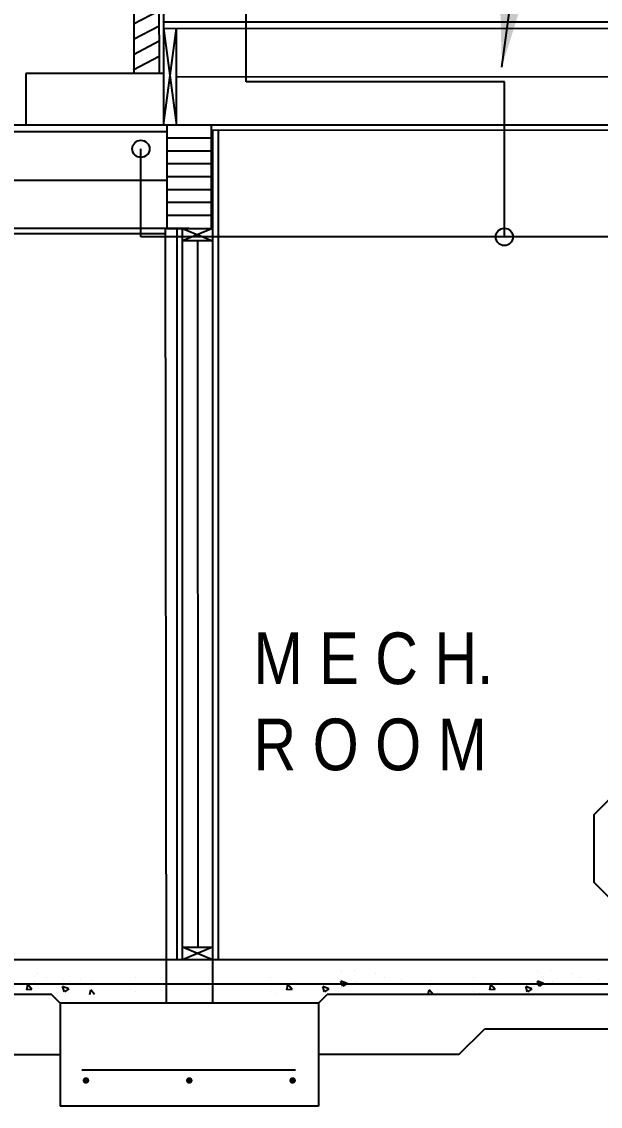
# Model space of a CAD drawing. Extents: x -16 to 10076, y -1 to 10000.
# Drawn here: x 4163.6 to 4230.8, y 590.3 to 716.3 of the extents above; entities that cross this region are included whole.
import ezdxf

# ---------------------------------------------------------------- set-up
doc = ezdxf.new("R2010")
doc.units = 0
doc.header["$MEASUREMENT"] = 0
for name, color, linetype in [('INSULATION', 30, 'Continuous'), ('SECTION', 3, 'Continuous'), ('SECTION-PIPE', 7, 'Continuous'), ('TEXT', 1, 'Continuous')]:
    doc.layers.add(name, color=color, linetype=linetype)
doc.styles.add('ARCHENT', font='technical.ttf', dxfattribs={"height": 6})
doc.styles.get("Standard").update_dxf_attribs({"font": 'hcad.shx', "height": 8})
doc.linetypes.add('BATTING', pattern='A,0.0001,-0.1,[134,ltypeshp.shx,S=0.1,R=0,X=-0.1,Y=0],-0.2,[134,ltypeshp.shx,S=0.1,R=180,X=0.1,Y=0],-0.1', length=0.4001)
doc.dimstyles.new('DEFAULT', dxfattribs={"dimtxt": 8, "dimasz": 8, "dimexe": 8, "dimexo": 8, "dimgap": 1, "dimtad": 0, "dimdec": 1, "dimrnd": 0.5, "dimzin": 7, "dimdsep": 46, "dimlunit": 4, "dimtxsty": 'Standard', "dimcen": 0, "dimclrd": 256, "dimclre": 256, "dimclrt": 256, "dimadec": 0, "dimazin": 0, "dimtfac": 1, "dimtdec": 4, "dimtofl": 0, "dimtmove": 2, "dimatfit": 3, "dimfxl": 1, "dimtolj": 1, "dimtzin": 0, "dimarcsym": 0})

msp = doc.modelspace()

# ---------------------------------------------------------------- linework, layer by layer
at = {"layer": 'INSULATION', "linetype": 'BATTING', "ltscale": 10}
for p, q in [((4181.61578, 709.90512), (4303.27504, 709.93111)), ((4065.50015, 697.90416), (4180.47444, 697.90312))]:
    msp.add_line(p, q, dxfattribs=at)
at = {"layer": 'INSULATION', "linetype": 'BATTING', "ltscale": 4}
msp.add_line((4184.06186, 690.84128), (4184.0891, 608.81422), dxfattribs=at)
at = {"layer": 'SECTION', "linetype": 'Continuous', "ltscale": 1.5}
for p, q in [((4176.64792, 833.11287), (4176.64792, 710.27916)), ((4185.80107, 690.84128), (4182.32266, 690.84128))]:
    msp.add_line(p, q, dxfattribs=at)
at = {"layer": 'SECTION', "linetype": 'Continuous', "ltscale": 0.5}
msp.add_line((4180.13444, 798.30517), (4180.11324, 704.27916), dxfattribs=at)
at = {"layer": 'SECTION', "linetype": 'Continuous', "ltscale": 0.125}
for p, q in [((4179.61669, 710.27916), (4179.59899, 776.66382)), ((4293.30726, 703.65416), (4185.63444, 703.68456)), ((4181.69766, 607.30136), (4181.69766, 692.27916)), ((4182.32266, 692.27916), (4185.80107, 690.84128)), ((4185.77577, 692.27916), (4182.32266, 690.84128)), ((4182.32266, 608.80136), (4182.32266, 692.27916)), ((4182.32264, 607.30136), (4182.32264, 608.7613)), ((4189.09461, 607.30136), (4064.0098, 607.30136)), ((4296.7598, 607.30136), (4189.09461, 607.30136)), ((4177.09461, 604.48524), (4074.70046, 604.42981)), ((4294.52934, 604.48524), (4177.09461, 604.48524))]:
    msp.add_line(p, q, dxfattribs=at)
at = {"layer": 'SECTION', "ltscale": 0.25}
for p, q in [((4179.61278, 717.56488), (4176.6192, 715.99785)), ((4179.61389, 715.79944), (4176.62032, 714.23241)), ((4180.11578, 715.53117), (4181.61578, 704.27924)), ((4180.11578, 704.27924), (4181.61578, 715.53117)), ((4180.11578, 715.53117), (4304.76002, 715.52916)), ((4181.61578, 704.27924), (4181.61578, 715.53117)), ((4179.61278, 714.03342), (4176.6192, 712.46639)), ((4179.58406, 712.25295), (4176.59049, 710.68592)), ((4180.11324, 710.27916), (4164.11324, 710.27916)), ((4164.11324, 710.27916), (4164.11324, 704.27916)), ((4064.00982, 703.53109), (4180.47444, 703.52916)), ((4185.63444, 704.27916), (4180.47444, 704.27916)), ((4180.47444, 704.27916), (4180.47444, 692.27916)), ((4181.97444, 704.27916), (4180.47444, 704.27916)), ((4185.80444, 703.68451), (4185.80443, 602.30156)), ((4186.42944, 703.68433), (4186.42943, 607.30136)), ((4180.47444, 692.27916), (4064.00015, 692.27916)), ((4183.05444, 692.27916), (4180.30444, 692.27916)), ((4180.30444, 692.27916), (4180.38959, 602.30164)), ((4180.47444, 692.27916), (4185.63444, 692.27916)), ((4183.05444, 692.27916), (4185.80444, 692.27916)), ((4180.30504, 691.65416), (4067.50982, 691.65416)), ((4168.09461, 602.30136), (4167.09463, 603.29982)), ((4198.09461, 602.30136), (4199.09463, 603.29934)), ((4170.61609, 594.55179), (4195.44502, 594.55179))]:
    msp.add_line(p, q, dxfattribs=at)
at = {"layer": 'SECTION', "linetype": 'Continuous', "ltscale": 0.25}
msp.add_line((4180.11595, 716.30521), (4304.75946, 716.28109), dxfattribs=at)
at = {"layer": 'SECTION'}
for p, q in [((4304.75985, 704.27916), (3838.14377, 704.27916)), ((4185.63347, 702.77916), (4180.50847, 702.77916)), ((4185.63347, 701.27916), (4180.50847, 701.27916)), ((4185.63347, 699.77916), (4180.50847, 699.77916)), ((4185.63347, 698.27916), (4180.50847, 698.27916)), ((4185.63347, 696.77916), (4180.50847, 696.77916)), ((4185.63347, 695.27916), (4180.50847, 695.27916)), ((4185.63347, 693.77916), (4180.50847, 693.77916))]:
    msp.add_line(p, q, dxfattribs=at)
at = {"layer": 'SECTION', "ltscale": 1.5}
for p, q in [((4185.63444, 704.27916), (4185.63444, 692.27916)), ((4185.7752, 607.30136), (4182.32264, 608.80136)), ((4182.32264, 608.80136), (4185.7752, 608.80136)), ((4185.7752, 608.80136), (4182.32264, 607.30136)), ((4168.09461, 602.30136), (4168.09461, 590.30136)), ((4198.09461, 602.30136), (4198.09461, 590.30136)), ((4214.39827, 596.30136), (4217.36219, 599.26528)), ((4151.79096, 596.30136), (4168.09461, 596.30136)), ((4214.39827, 596.30136), (4198.09461, 596.30136)), ((4198.09461, 590.30136), (4168.09461, 590.30136))]:
    msp.add_line(p, q, dxfattribs=at)
at = {"layer": 'SECTION', "linetype": 'Continuous', "ltscale": 3}
for p, q in [((4165.43387, 605.71553), (4165.43387, 605.71553)), ((4166.46334, 605.27013), (4166.46334, 605.27013)), ((4168.4888, 605.0448), (4168.4888, 605.0448)), ((4169.17206, 604.8142), (4169.17206, 604.8142)), ((4170.47082, 604.9981), (4170.47082, 604.9981)), ((4171.74937, 604.88408), (4171.74937, 604.88408)), ((4176.81867, 605.27413), (4176.81867, 605.27413)), ((4192.5388, 605.27413), (4192.5388, 605.27413)), ((4199.37268, 604.8142), (4199.37268, 604.8142)), ((4200.67143, 604.9981), (4200.67143, 604.9981)), ((4201.40922, 604.57659), (4200.70904, 604.84537)), ((4200.91191, 604.24096), (4200.70915, 604.84525)), ((4200.71257, 605.91032), (4200.71257, 605.91032)), ((4202.23076, 606.04511), (4202.23076, 606.04511)), ((4202.45087, 604.81925), (4202.45087, 604.81925)), ((4204.73416, 605.71553), (4204.73416, 605.71553)), ((4205.76363, 605.27013), (4205.76363, 605.27013)), ((4207.7891, 605.0448), (4207.7891, 605.0448)), ((4211.04967, 604.88408), (4211.04967, 604.88408)), ((4216.11896, 605.27413), (4216.11896, 605.27413)), ((4222.95284, 604.8142), (4222.95284, 604.8142)), ((4224.22494, 604.57659), (4223.52476, 604.84537)), ((4223.72763, 604.24096), (4223.52487, 604.84525)), ((4223.52829, 605.91032), (4223.52829, 605.91032)), ((4224.2516, 604.9981), (4224.2516, 604.9981)), ((4225.04649, 606.04511), (4225.04649, 606.04511)), ((4225.2666, 604.81925), (4225.2666, 604.81925)), ((4227.54989, 605.71553), (4227.54989, 605.71553)), ((4228.57935, 605.27013), (4228.57935, 605.27013)), ((4230.60482, 605.0448), (4230.60482, 605.0448)), ((4164.8222, 603.8884), (4164.22448, 603.83611)), ((4164.22459, 603.83607), (4164.34022, 604.46289)), ((4164.8222, 603.8884), (4164.34011, 604.46294)), ((4165.13259, 604.77255), (4165.13259, 604.77255)), ((4168.36234, 603.65485), (4168.36234, 603.65485)), ((4169.08777, 603.93461), (4168.38758, 604.20339)), ((4168.59046, 603.59906), (4168.38769, 604.20335)), ((4169.08777, 603.93461), (4168.59035, 603.59909)), ((4168.65369, 604.44268), (4168.65369, 604.44268)), ((4171.54959, 603.30136), (4171.6481, 603.83537)), ((4171.5977, 604.56603), (4171.5977, 604.56603)), ((4172.09612, 603.30136), (4171.64799, 603.83541)), ((4171.7504, 604.33618), (4171.7504, 604.33618)), ((4174.27485, 604.547), (4174.27485, 604.547)), ((4176.80146, 603.696), (4176.80146, 603.696)), ((4189.99498, 604.547), (4189.99498, 604.547)), ((4192.52159, 603.696), (4192.52159, 603.696)), ((4195.02281, 603.8884), (4194.4251, 603.83611)), ((4194.4252, 603.83607), (4194.54083, 604.46289)), ((4195.02281, 603.8884), (4194.54072, 604.46294)), ((4195.33321, 604.77255), (4195.33321, 604.77255)), ((4198.56295, 603.65485), (4198.56295, 603.65485)), ((4199.28838, 603.93461), (4198.5882, 604.20339)), ((4198.79107, 603.59906), (4198.58831, 604.20335)), ((4199.28838, 603.93461), (4198.79096, 603.59909)), ((4198.8543, 604.44268), (4198.8543, 604.44268)), ((4201.40922, 604.57659), (4200.9118, 604.24108)), ((4210.84989, 603.30136), (4210.94839, 603.83537)), ((4210.898, 604.56603), (4210.898, 604.56603)), ((4211.39641, 603.30136), (4210.94828, 603.83541)), ((4211.05069, 604.33618), (4211.05069, 604.33618)), ((4213.57515, 604.547), (4213.57515, 604.547)), ((4216.10176, 603.696), (4216.10176, 603.696)), ((4218.60298, 603.8884), (4218.00526, 603.83611)), ((4218.00537, 603.83607), (4218.12099, 604.46289)), ((4218.60298, 603.8884), (4218.12089, 604.46294)), ((4218.91337, 604.77255), (4218.91337, 604.77255)), ((4222.14312, 603.65485), (4222.14312, 603.65485)), ((4222.86855, 603.93461), (4222.16836, 604.20339)), ((4222.37124, 603.59906), (4222.16847, 604.20335)), ((4222.86855, 603.93461), (4222.37113, 603.59909)), ((4222.43446, 604.44268), (4222.43446, 604.44268)), ((4224.22494, 604.57659), (4223.72752, 604.24108)), ((4193.22473, 603.4293), (4193.22473, 603.4293)), ((4216.80489, 603.4293), (4216.80489, 603.4293))]:
    msp.add_line(p, q, dxfattribs=at)
at = {"layer": 'SECTION', "linetype": 'Continuous'}
for p, q in [((4167.09463, 603.29984), (4073.9651, 603.30136)), ((4198.09461, 602.30136), (4168.09461, 602.30184)), ((4287.41661, 603.29788), (4199.09463, 603.29932)), ((4269.79133, 599.26983), (4217.36219, 599.26528))]:
    msp.add_line(p, q, dxfattribs=at)
at = {"layer": 'SECTION', "linetype": 'Continuous', "ltscale": 1.5, "const_width": 0.375}
for points in [[(4170.90711, 593.30136, 1), (4171.28211, 593.30136, 1)], [(4183.28211, 593.30136, -1), (4182.90711, 593.30136, -1)], [(4195.28211, 593.30136, -1), (4194.90711, 593.30136, -1)]]:
    msp.add_lwpolyline(points, format="xyb", close=True, dxfattribs=at)
at = {"layer": 'SECTION-PIPE'}
for p, q in [((4189.68226, 709.30136), (4189.68226, 805.80517)), ((4219.68226, 709.30136), (4189.68226, 709.30136)), ((4219.68226, 691.30136), (4219.68226, 709.30136))]:
    msp.add_line(p, q, dxfattribs=at)
at = {"layer": 'SECTION-PIPE', "linetype": 'Continuous', "ltscale": 0.125}
for p, q in [((4177.47444, 691.30136), (4177.47451, 701.52921)), ((4271.0253, 691.30136), (4177.47444, 691.30136))]:
    msp.add_line(p, q, dxfattribs=at)
at = {"layer": 'SECTION-PIPE'}
for centre in [(4177.47451, 701.52921), (4219.68226, 691.30136)]:
    msp.add_circle(centre, 1, dxfattribs=at)
at = {"layer": 'TEXT'}
msp.add_lwpolyline([(4235.6057, 629.70435), (4230.07001, 624.16867), (4230.07001, 616.34003), (4235.6057, 610.80435), (4243.43433, 610.80435), (4248.97001, 616.34003), (4248.97001, 624.16867), (4243.43433, 629.70435)], close=True, dxfattribs=at)

# ---------------------------------------------------------------- texts
at = {"layer": 'SECTION', "color": 1, "linetype": 'Continuous', "ltscale": 0.125, "insert": (4190.54896, 645.3461), "char_height": 6, "attachment_point": 1, "style": 'ARCHENT'}
msp.add_mtext('M E C H.\\PR O O M', dxfattribs=at)

# ---------------------------------------------------------------- leaders
at = {"layer": 'TEXT'}
msp.add_leader([(4219.39119, 711.02554), (4226.79839, 764.90461), (4230.31836, 765.13905)], dimstyle='DEFAULT', override={"dimscale": 1, "dimgap": 1, "dimtad": 0, "dimtdec": 1}, dxfattribs=at)

doc.saveas('drawing.dxf')
